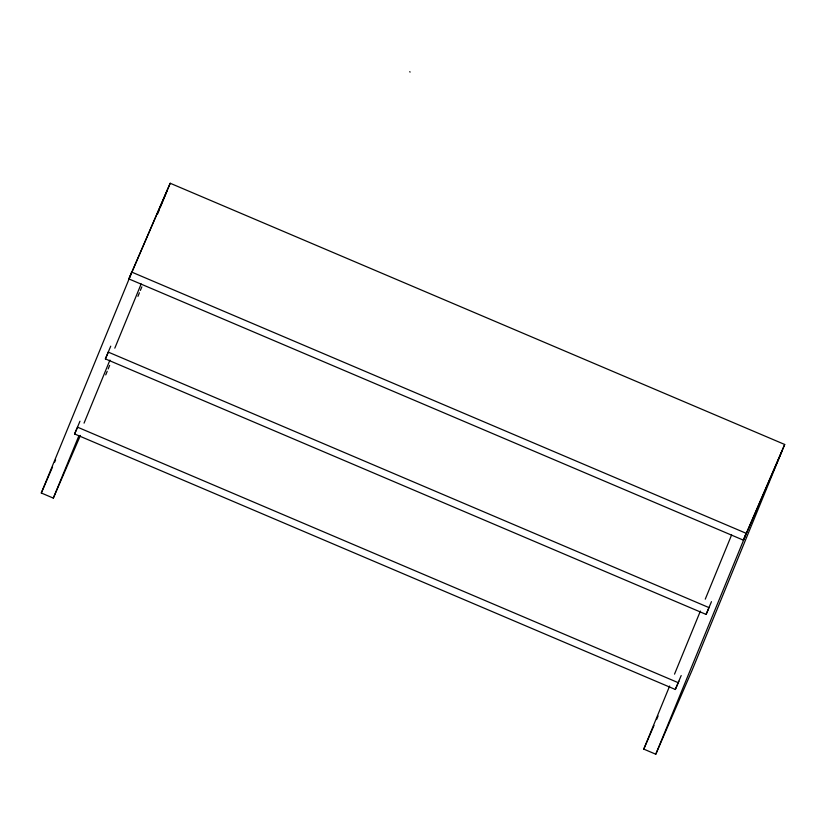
<?xml version="1.0" encoding="UTF-8"?>
<svg xmlns="http://www.w3.org/2000/svg" width="826" height="826" viewBox="0 0 826 826"><rect width="100%" height="100%" fill="white"/><g stroke="black" fill="none" stroke-linecap="round" stroke-linejoin="round"><path stroke-width="1.24" d="M128.897 278.93L131.695 272.084L746.177 533.307L743.379 540.152L128.897 278.93L170.218 183.258L784.7 444.471L692.095 670.268L655.782 754.221L643.774 749.11L669.638 686.034M80.421 435.447L53.318 498.109L41.3 492.998L131.097 274.046L170.218 183.258M157.652 213.903L159.119 210.331M160.089 207.946L167.41 190.104M678.9 681.213L675.327 689.473L74.608 433.97L79.967 421.219M708.667 608.514L706.106 614.42L105.387 358.907L110.746 346.166M53.318 498.109L78.697 436.231M84.056 423.139L109.93 360.074M114.804 348.169L141.163 283.917M105.728 374.89L107.194 371.318M108.175 368.943L109.641 365.371M137.942 296.358L139.408 292.786M140.379 290.401L141.845 286.839M674.522 674.14L700.386 611.075M705.259 599.17L731.619 534.918M675.327 689.473L681.192 675.544M706.106 614.42L711.465 601.669M655.782 754.221L745.589 535.269L781.902 451.316M41.3 492.998L52.554 466.989M54.599 462.261L55.621 459.886M105.387 358.907L107.938 353.001M74.608 433.97L77.159 428.064M643.774 749.11L654.006 725.455M656.556 719.549L658.095 715.997M743.379 540.152L784.7 444.471M108.196 352.072L708.914 607.575M77.407 427.125L678.125 682.637M409.644 71.779L410.181 72.017"/></g></svg>
